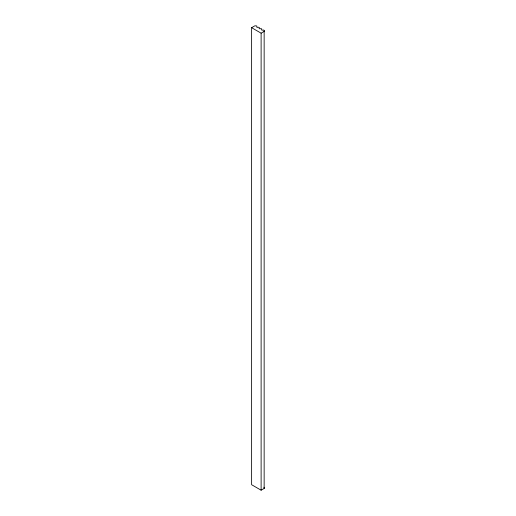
<?xml version="1.0" encoding="UTF-8"?>
<svg xmlns="http://www.w3.org/2000/svg" width="516" height="516" viewBox="0 0 516 516"><rect width="100%" height="100%" fill="white"/><g stroke="black" fill="none" stroke-linecap="round" stroke-linejoin="round"><path stroke-width="0.77" d="M251.621 27.683L254.652 25.935A0.806 0.464 0 0 1 255.71 25.897A0.942 0.542 0 0 1 256.697 26.026A0.942 0.542 0 0 1 256.91 26.593A0.851 0.49 0 0 0 256.955 27.264A0.851 0.49 0 0 0 258.116 27.284A0.942 0.542 0 0 1 259.103 27.413A0.942 0.542 0 0 1 259.322 27.98A0.851 0.49 0 0 0 259.361 28.657A0.851 0.49 0 0 0 260.528 28.677A0.942 0.542 0 0 1 261.509 28.806A0.942 0.542 0 0 1 261.735 29.373A0.851 0.49 0 0 0 261.767 30.044A0.851 0.49 0 0 0 262.941 30.063A0.942 0.542 0 0 1 263.921 30.192A0.942 0.542 0 0 1 264.14 30.76A0.806 0.464 0 0 1 264.147 31.418L261.115 33.166L251.621 27.683L251.621 484.718L261.115 490.2L264.147 488.452L264.147 30.76M261.115 33.166L261.115 490.2M264.147 488.452A0.806 0.464 0 0 0 264.14 487.794A0.942 0.542 0 0 0 263.921 487.227"/></g></svg>
